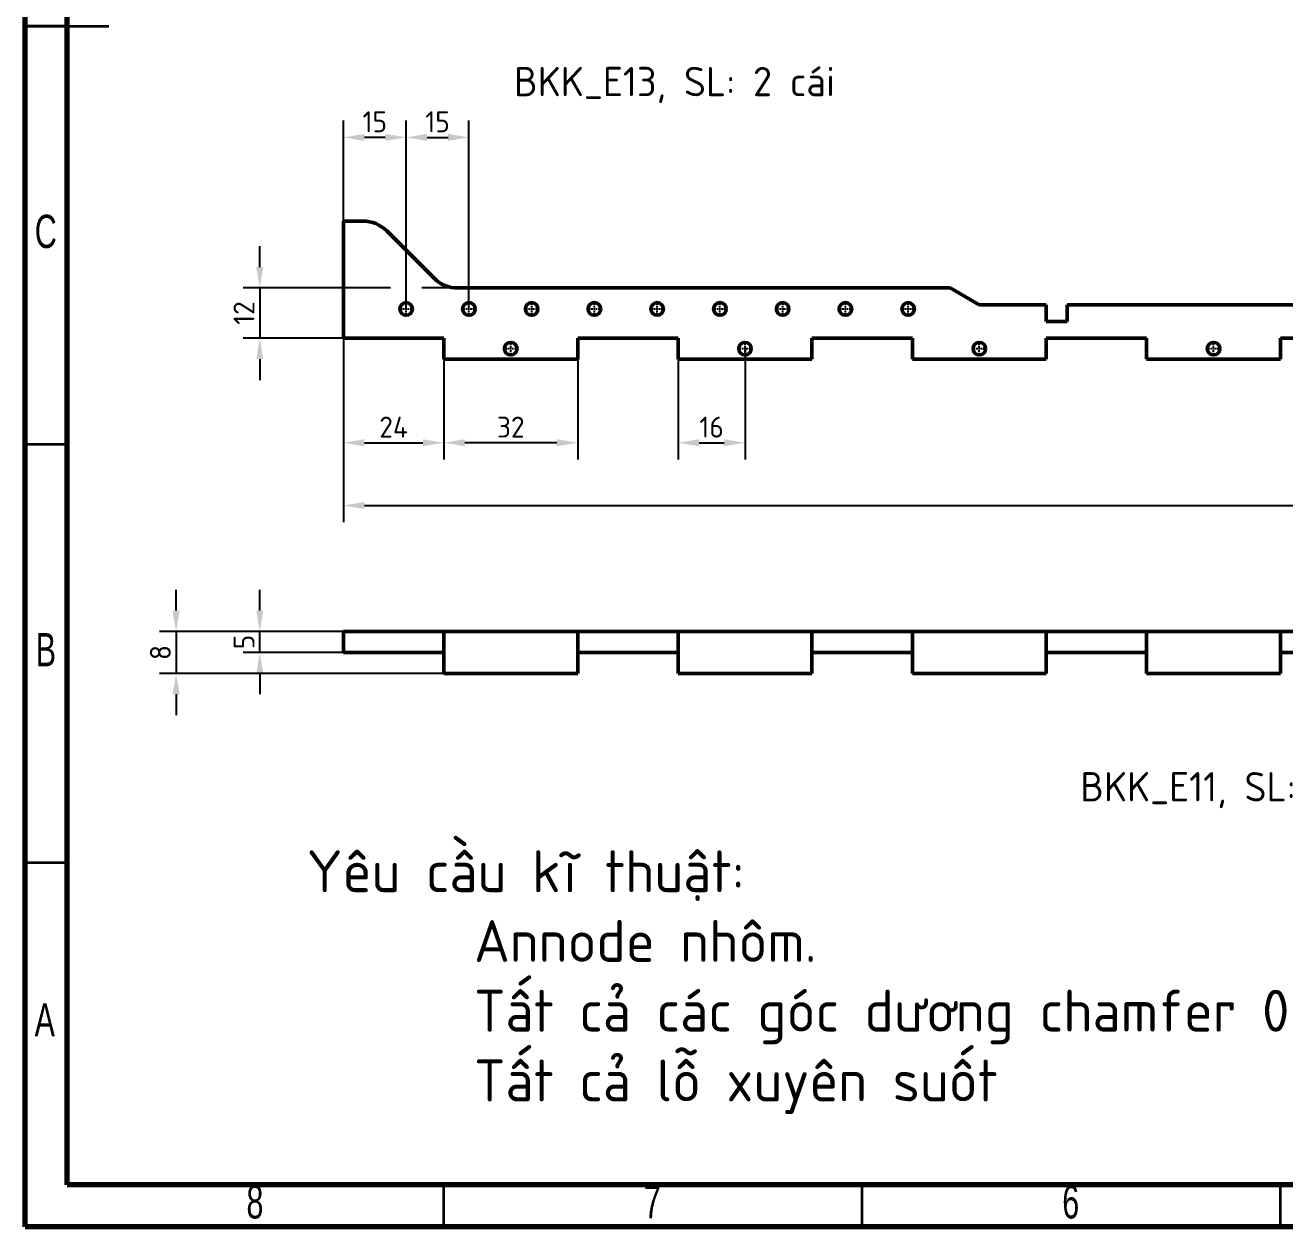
# Model space of a CAD drawing. Header units: millimetres. Extents: x -1615 to 4166, y 5 to 3174.
# Drawn here: x 2605.8 to 2756.3, y 5 to 148.6 of the extents above; entities that cross this region are included whole.
import ezdxf

# ---------------------------------------------------------------- set-up
doc = ezdxf.new("R2010")
doc.units = ezdxf.units.MM
doc.header["$LTSCALE"] = 0.25
doc.header["$PDSIZE"] = -1
doc.linetypes.add('ACAD_ISO08W100', pattern=[36, 24, -3, 6, -3])
doc.linetypes.add('CENTER2', pattern=[1.125, 0.75, -0.125, 0.125, -0.125])
doc.layers.get('0').update_dxf_attribs({"lineweight": 50})
for name, color, linetype, lineweight in [('duong tam', 2, 'ACAD_ISO08W100', 25), ('kich thuoc', 1, 'Continuous', 25), ('van ban', 7, 'Continuous', 25)]:
    doc.layers.add(name, color=color, linetype=linetype, lineweight=lineweight)
doc.styles.add('SLDTEXTSTYLE0', font='TXT', dxfattribs={"width": 0.686449})
doc.styles.get("Standard").update_dxf_attribs({"font": ''})
doc.styles.get('Standard').set_extended_font_data('TCVN 7284')
doc.dimstyles.new('Ratio 2', dxfattribs={"dimtxt": 2.5, "dimasz": 2.5, "dimexe": 2, "dimexo": 0, "dimtad": 1, "dimtoh": 1, "dimdec": 1, "dimlfac": 2, "dimzin": 9, "dimtxsty": 'Standard', "dimcen": 2.5, "dimazin": 2, "dimtfac": 1, "dimtdec": 1, "dimtmove": 0, "dimatfit": 3, "dimfxl": 1, "dimtzin": 1, "dimarcsym": 0})

# ---------------------------------------------------------------- blocks, each defined once
blk = doc.blocks.new('*D431')
at = {"layer": 'Defpoints', "color": 0, "transparency": 16777216}
for p in [(2643.8, 111.22), (2879.8, 111.22), (2879.8, 91.22)]:
    blk.add_point(p, dxfattribs=at)
at = {"layer": 'kich thuoc', "color": 0, "lineweight": -2, "transparency": 16777216}
for p, q in [((2643.8, 111.22), (2643.8, 89.22)), ((2879.8, 111.22), (2879.8, 89.22)), ((2646.3, 91.22), (2877.3, 91.22))]:
    blk.add_line(p, q, dxfattribs=at)
at = {"layer": 'kich thuoc', "color": 0, "transparency": 16777216}
for points in [[(2646.3, 91.64), (2646.3, 90.8), (2643.8, 91.22)], [(2877.3, 91.64), (2877.3, 90.8), (2879.8, 91.22)]]:
    blk.add_solid(points, dxfattribs=at)
at = {"layer": 'kich thuoc', "color": 0, "transparency": 16777216, "insert": (2761.8, 93.09), "char_height": 2.5, "attachment_point": 5}
blk.add_mtext('472', dxfattribs=at)
blk = doc.blocks.new('*D432')
at = {"layer": 'Defpoints', "color": 0, "transparency": 16777216}
for p in [(2643.8, 111.22), (2655.8, 108.72), (2655.8, 98.72)]:
    blk.add_point(p, dxfattribs=at)
at = {"layer": 'kich thuoc', "color": 0, "lineweight": -2, "transparency": 16777216}
for p, q in [((2643.8, 111.22), (2643.8, 96.72)), ((2655.8, 108.72), (2655.8, 96.72)), ((2646.3, 98.72), (2653.3, 98.72))]:
    blk.add_line(p, q, dxfattribs=at)
at = {"layer": 'kich thuoc', "color": 0, "transparency": 16777216}
for points in [[(2646.3, 99.14), (2646.3, 98.3), (2643.8, 98.72)], [(2653.3, 99.14), (2653.3, 98.3), (2655.8, 98.72)]]:
    blk.add_solid(points, dxfattribs=at)
at = {"layer": 'kich thuoc', "color": 0, "transparency": 16777216, "insert": (2649.8, 100.59), "char_height": 2.5, "attachment_point": 5}
blk.add_mtext('24', dxfattribs=at)
blk = doc.blocks.new('*D433')
at = {"layer": 'Defpoints', "color": 0, "transparency": 16777216}
for p in [(2655.8, 108.72), (2671.8, 108.72), (2655.8, 98.72)]:
    blk.add_point(p, dxfattribs=at)
at = {"layer": 'kich thuoc', "color": 0, "lineweight": -2, "transparency": 16777216}
for p, q in [((2655.8, 108.72), (2655.8, 96.72)), ((2671.8, 108.72), (2671.8, 96.72)), ((2669.3, 98.72), (2658.3, 98.72))]:
    blk.add_line(p, q, dxfattribs=at)
at = {"layer": 'kich thuoc', "color": 0, "transparency": 16777216}
for points in [[(2658.3, 99.14), (2658.3, 98.3), (2655.8, 98.72)], [(2669.3, 99.14), (2669.3, 98.3), (2671.8, 98.72)]]:
    blk.add_solid(points, dxfattribs=at)
at = {"layer": 'kich thuoc', "color": 0, "transparency": 16777216, "insert": (2663.8, 100.59), "char_height": 2.5, "attachment_point": 5}
blk.add_mtext('32', dxfattribs=at)
blk = doc.blocks.new('*U434')
at = {"layer": 'duong tam', "color": 0, "linetype": 'CENTER2', "transparency": 16777216}
for p, q in [((-0.87, 0), (-0.15, 0)), ((0, 0.15), (0, 0.87)), ((0.15, 0), (0.87, 0)), ((0, -0.87), (0, -0.15))]:
    blk.add_line(p, q, dxfattribs=at)
at = {"layer": 'duong tam', "color": 0, "linetype": 'Continuous', "transparency": 16777216}
for p, q in [((-0.075, 0), (0.075, 0)), ((0, -0.075), (0, 0.075))]:
    blk.add_line(p, q, dxfattribs=at)
blk = doc.blocks.new('*U435')
at = {"layer": 'duong tam', "color": 0, "linetype": 'CENTER2', "transparency": 16777216}
for p, q in [((-0.87, 0), (-0.15, 0)), ((0, 0.15), (0, 0.87)), ((0.15, 0), (0.87, 0)), ((0, -0.87), (0, -0.15))]:
    blk.add_line(p, q, dxfattribs=at)
at = {"layer": 'duong tam', "color": 0, "linetype": 'Continuous', "transparency": 16777216}
for p, q in [((-0.075, 0), (0.075, 0)), ((0, -0.075), (0, 0.075))]:
    blk.add_line(p, q, dxfattribs=at)
blk = doc.blocks.new('*U436')
at = {"layer": 'duong tam', "color": 0, "linetype": 'CENTER2', "transparency": 16777216}
for p, q in [((-0.87, 0), (-0.15, 0)), ((0, 0.15), (0, 0.87)), ((0.15, 0), (0.87, 0)), ((0, -0.87), (0, -0.15))]:
    blk.add_line(p, q, dxfattribs=at)
at = {"layer": 'duong tam', "color": 0, "linetype": 'Continuous', "transparency": 16777216}
for p, q in [((-0.075, 0), (0.075, 0)), ((0, -0.075), (0, 0.075))]:
    blk.add_line(p, q, dxfattribs=at)
blk = doc.blocks.new('*U437')
at = {"layer": 'duong tam', "color": 0, "linetype": 'CENTER2', "transparency": 16777216}
for p, q in [((-0.87, 0), (-0.15, 0)), ((0, 0.15), (0, 0.87)), ((0.15, 0), (0.87, 0)), ((0, -0.87), (0, -0.15))]:
    blk.add_line(p, q, dxfattribs=at)
at = {"layer": 'duong tam', "color": 0, "linetype": 'Continuous', "transparency": 16777216}
for p, q in [((-0.075, 0), (0.075, 0)), ((0, -0.075), (0, 0.075))]:
    blk.add_line(p, q, dxfattribs=at)
blk = doc.blocks.new('*U438')
at = {"layer": 'duong tam', "color": 0, "linetype": 'CENTER2', "transparency": 16777216}
for p, q in [((-0.87, 0), (-0.15, 0)), ((0, 0.15), (0, 0.87)), ((0.15, 0), (0.87, 0)), ((0, -0.87), (0, -0.15))]:
    blk.add_line(p, q, dxfattribs=at)
at = {"layer": 'duong tam', "color": 0, "linetype": 'Continuous', "transparency": 16777216}
for p, q in [((-0.075, 0), (0.075, 0)), ((0, -0.075), (0, 0.075))]:
    blk.add_line(p, q, dxfattribs=at)
blk = doc.blocks.new('*U439')
at = {"layer": 'duong tam', "color": 0, "linetype": 'CENTER2', "transparency": 16777216}
for p, q in [((-0.87, 0), (-0.15, 0)), ((0, 0.15), (0, 0.87)), ((0.15, 0), (0.87, 0)), ((0, -0.87), (0, -0.15))]:
    blk.add_line(p, q, dxfattribs=at)
at = {"layer": 'duong tam', "color": 0, "linetype": 'Continuous', "transparency": 16777216}
for p, q in [((-0.075, 0), (0.075, 0)), ((0, -0.075), (0, 0.075))]:
    blk.add_line(p, q, dxfattribs=at)
blk = doc.blocks.new('*U440')
at = {"layer": 'duong tam', "color": 0, "linetype": 'CENTER2', "transparency": 16777216}
for p, q in [((-0.87, 0), (-0.15, 0)), ((0, 0.15), (0, 0.87)), ((0.15, 0), (0.87, 0)), ((0, -0.87), (0, -0.15))]:
    blk.add_line(p, q, dxfattribs=at)
at = {"layer": 'duong tam', "color": 0, "linetype": 'Continuous', "transparency": 16777216}
for p, q in [((-0.075, 0), (0.075, 0)), ((0, -0.075), (0, 0.075))]:
    blk.add_line(p, q, dxfattribs=at)
blk = doc.blocks.new('*U441')
at = {"layer": 'duong tam', "color": 0, "linetype": 'CENTER2', "transparency": 16777216}
for p, q in [((-0.87, 0), (-0.15, 0)), ((0, 0.15), (0, 0.87)), ((0.15, 0), (0.87, 0)), ((0, -0.87), (0, -0.15))]:
    blk.add_line(p, q, dxfattribs=at)
at = {"layer": 'duong tam', "color": 0, "linetype": 'Continuous', "transparency": 16777216}
for p, q in [((-0.075, 0), (0.075, 0)), ((0, -0.075), (0, 0.075))]:
    blk.add_line(p, q, dxfattribs=at)
blk = doc.blocks.new('*U442')
at = {"layer": 'duong tam', "color": 0, "linetype": 'CENTER2', "transparency": 16777216}
for p, q in [((-0.87, 0), (-0.15, 0)), ((0, 0.15), (0, 0.87)), ((0.15, 0), (0.87, 0)), ((0, -0.87), (0, -0.15))]:
    blk.add_line(p, q, dxfattribs=at)
at = {"layer": 'duong tam', "color": 0, "linetype": 'Continuous', "transparency": 16777216}
for p, q in [((-0.075, 0), (0.075, 0)), ((0, -0.075), (0, 0.075))]:
    blk.add_line(p, q, dxfattribs=at)
blk = doc.blocks.new('*U443')
at = {"layer": 'duong tam', "color": 0, "linetype": 'CENTER2', "transparency": 16777216}
for p, q in [((-0.87, 0), (-0.15, 0)), ((0, 0.15), (0, 0.87)), ((0.15, 0), (0.87, 0)), ((0, -0.87), (0, -0.15))]:
    blk.add_line(p, q, dxfattribs=at)
at = {"layer": 'duong tam', "color": 0, "linetype": 'Continuous', "transparency": 16777216}
for p, q in [((-0.075, 0), (0.075, 0)), ((0, -0.075), (0, 0.075))]:
    blk.add_line(p, q, dxfattribs=at)
blk = doc.blocks.new('*U444')
at = {"layer": 'duong tam', "color": 0, "linetype": 'CENTER2', "transparency": 16777216}
for p, q in [((-0.87, 0), (-0.15, 0)), ((0, 0.15), (0, 0.87)), ((0.15, 0), (0.87, 0)), ((0, -0.87), (0, -0.15))]:
    blk.add_line(p, q, dxfattribs=at)
at = {"layer": 'duong tam', "color": 0, "linetype": 'Continuous', "transparency": 16777216}
for p, q in [((-0.075, 0), (0.075, 0)), ((0, -0.075), (0, 0.075))]:
    blk.add_line(p, q, dxfattribs=at)
blk = doc.blocks.new('*U445')
at = {"layer": 'duong tam', "color": 0, "linetype": 'CENTER2', "transparency": 16777216}
for p, q in [((-0.87, 0), (-0.15, 0)), ((0, 0.15), (0, 0.87)), ((0.15, 0), (0.87, 0)), ((0, -0.87), (0, -0.15))]:
    blk.add_line(p, q, dxfattribs=at)
at = {"layer": 'duong tam', "color": 0, "linetype": 'Continuous', "transparency": 16777216}
for p, q in [((-0.075, 0), (0.075, 0)), ((0, -0.075), (0, 0.075))]:
    blk.add_line(p, q, dxfattribs=at)
blk = doc.blocks.new('*U446')
at = {"layer": 'duong tam', "color": 0, "linetype": 'CENTER2', "transparency": 16777216}
for p, q in [((-0.87, 0), (-0.15, 0)), ((0, 0.15), (0, 0.87)), ((0.15, 0), (0.87, 0)), ((0, -0.87), (0, -0.15))]:
    blk.add_line(p, q, dxfattribs=at)
at = {"layer": 'duong tam', "color": 0, "linetype": 'Continuous', "transparency": 16777216}
for p, q in [((-0.075, 0), (0.075, 0)), ((0, -0.075), (0, 0.075))]:
    blk.add_line(p, q, dxfattribs=at)
blk = doc.blocks.new('*D461')
at = {"layer": 'Defpoints', "color": 0, "transparency": 16777216}
for p in [(2643.8, 76.15), (2623.8, 71.15), (2655.8, 71.15)]:
    blk.add_point(p, dxfattribs=at)
at = {"layer": 'kich thuoc', "color": 0, "lineweight": -2, "transparency": 16777216}
for p, q in [((2623.8, 78.65), (2623.8, 81.15)), ((2643.8, 76.15), (2621.8, 76.15)), ((2623.8, 76.15), (2623.8, 71.15)), ((2655.8, 71.15), (2621.8, 71.15)), ((2623.8, 68.65), (2623.8, 66.15))]:
    blk.add_line(p, q, dxfattribs=at)
at = {"layer": 'kich thuoc', "color": 0, "transparency": 16777216}
for points in [[(2623.38, 78.65), (2624.22, 78.65), (2623.8, 76.15)], [(2623.38, 68.65), (2624.22, 68.65), (2623.8, 71.15)]]:
    blk.add_solid(points, dxfattribs=at)
at = {"layer": 'kich thuoc', "color": 0, "transparency": 16777216, "insert": (2621.92, 73.65), "char_height": 2.5, "attachment_point": 5, "rotation": 90}
blk.add_mtext('8', dxfattribs=at)
blk = doc.blocks.new('*D462')
at = {"layer": 'Defpoints', "color": 0, "transparency": 16777216}
for p in [(2633.8, 76.15), (2643.8, 76.15), (2643.8, 73.65)]:
    blk.add_point(p, dxfattribs=at)
at = {"layer": 'kich thuoc', "color": 0, "lineweight": -2, "transparency": 16777216}
for p, q in [((2633.8, 78.65), (2633.8, 81.15)), ((2643.8, 76.15), (2631.8, 76.15)), ((2633.8, 73.65), (2633.8, 76.15)), ((2643.8, 73.65), (2631.8, 73.65)), ((2633.8, 71.15), (2633.8, 68.65))]:
    blk.add_line(p, q, dxfattribs=at)
at = {"layer": 'kich thuoc', "color": 0, "transparency": 16777216}
for points in [[(2633.38, 78.65), (2634.22, 78.65), (2633.8, 76.15)], [(2633.38, 71.15), (2634.22, 71.15), (2633.8, 73.65)]]:
    blk.add_solid(points, dxfattribs=at)
at = {"layer": 'kich thuoc', "color": 0, "transparency": 16777216, "insert": (2631.92, 74.9), "char_height": 2.5, "attachment_point": 5, "rotation": 90}
blk.add_mtext('5', dxfattribs=at)
blk = doc.blocks.new('*D465')
at = {"layer": 'Defpoints', "color": 0, "transparency": 16777216}
for p in [(2691.8, 109.97), (2683.8, 108.72), (2691.8, 98.72)]:
    blk.add_point(p, dxfattribs=at)
at = {"layer": 'kich thuoc', "color": 0, "lineweight": -2, "transparency": 16777216}
for p, q in [((2691.8, 109.97), (2691.8, 96.72)), ((2683.8, 108.72), (2683.8, 96.72)), ((2686.3, 98.72), (2689.3, 98.72))]:
    blk.add_line(p, q, dxfattribs=at)
at = {"layer": 'kich thuoc', "color": 0, "transparency": 16777216}
for points in [[(2686.3, 99.14), (2686.3, 98.3), (2683.8, 98.72)], [(2689.3, 99.14), (2689.3, 98.3), (2691.8, 98.72)]]:
    blk.add_solid(points, dxfattribs=at)
at = {"layer": 'kich thuoc', "color": 0, "transparency": 16777216, "insert": (2687.8, 100.59), "char_height": 2.5, "attachment_point": 5}
blk.add_mtext('16', dxfattribs=at)
blk = doc.blocks.new('*D507')
at = {"layer": 'Defpoints', "color": 0, "transparency": 16777216}
for p in [(2657.46, 117.22), (2633.8, 111.22), (2643.8, 111.22)]:
    blk.add_point(p, dxfattribs=at)
at = {"layer": 'kich thuoc', "color": 0, "lineweight": -2, "transparency": 16777216}
for p, q in [((2633.8, 119.72), (2633.8, 122.22)), ((2649.42, 117.22), (2631.8, 117.22)), ((2633.8, 117.22), (2633.8, 111.22)), ((2657.46, 117.22), (2653.17, 117.22)), ((2643.8, 111.22), (2631.8, 111.22)), ((2633.8, 108.72), (2633.8, 106.22))]:
    blk.add_line(p, q, dxfattribs=at)
at = {"layer": 'kich thuoc', "color": 0, "transparency": 16777216}
for points in [[(2633.38, 119.72), (2634.22, 119.72), (2633.8, 117.22)], [(2633.38, 108.72), (2634.22, 108.72), (2633.8, 111.22)]]:
    blk.add_solid(points, dxfattribs=at)
at = {"layer": 'kich thuoc', "color": 0, "transparency": 16777216, "insert": (2631.92, 114.22), "char_height": 2.5, "attachment_point": 5, "rotation": 90}
blk.add_mtext('12', dxfattribs=at)
blk = doc.blocks.new('*D808')
at = {"layer": 'Defpoints', "color": 0, "transparency": 16777216}
for p in [(2643.8, 135.22), (2643.8, 125.22), (2651.3, 114.72)]:
    blk.add_point(p, dxfattribs=at)
at = {"layer": 'kich thuoc', "color": 0, "lineweight": -2, "transparency": 16777216}
for p, q in [((2643.8, 125.22), (2643.8, 137.22)), ((2651.3, 114.72), (2651.3, 137.22)), ((2648.8, 135.22), (2646.3, 135.22))]:
    blk.add_line(p, q, dxfattribs=at)
at = {"layer": 'kich thuoc', "color": 0, "transparency": 16777216}
for points in [[(2646.3, 135.64), (2646.3, 134.8), (2643.8, 135.22)], [(2648.8, 135.64), (2648.8, 134.8), (2651.3, 135.22)]]:
    blk.add_solid(points, dxfattribs=at)
at = {"layer": 'kich thuoc', "color": 0, "transparency": 16777216, "insert": (2647.55, 137.09), "char_height": 2.5, "attachment_point": 5}
blk.add_mtext('15', dxfattribs=at)
blk = doc.blocks.new('*D809')
at = {"layer": 'Defpoints', "color": 0, "transparency": 16777216}
for p in [(2658.8, 135.22), (2651.3, 114.72), (2658.8, 114.72)]:
    blk.add_point(p, dxfattribs=at)
at = {"layer": 'kich thuoc', "color": 0, "lineweight": -2, "transparency": 16777216}
for p, q in [((2651.3, 114.72), (2651.3, 137.22)), ((2658.8, 114.72), (2658.8, 137.22)), ((2653.8, 135.22), (2656.3, 135.22))]:
    blk.add_line(p, q, dxfattribs=at)
at = {"layer": 'kich thuoc', "color": 0, "transparency": 16777216}
for points in [[(2653.8, 135.64), (2653.8, 134.8), (2651.3, 135.22)], [(2656.3, 135.64), (2656.3, 134.8), (2658.8, 135.22)]]:
    blk.add_solid(points, dxfattribs=at)
at = {"layer": 'kich thuoc', "color": 0, "transparency": 16777216, "insert": (2655.05, 137.09), "char_height": 2.5, "attachment_point": 5}
blk.add_mtext('15', dxfattribs=at)

msp = doc.modelspace()

# ---------------------------------------------------------------- linework, layer by layer
at = {"color": 7, "linetype": 'Continuous', "lineweight": 70}
for p, q in [((2605.766, 5.001), (2605.766, 292.001)), ((2610.766, 10.001), (2610.766, 287.001)), ((3000.766, 10.001), (2610.766, 10.001)), ((3005.766, 5.001), (2605.766, 5.001))]:
    msp.add_line(p, q, dxfattribs=at)
at = {"color": 7, "linetype": 'Continuous', "lineweight": 35}
for p, q in [((2605.766, 148.501), (2615.766, 148.501)), ((2610.766, 148.501), (2605.766, 148.501)), ((2610.766, 98.501), (2605.766, 98.501)), ((2610.766, 48.501), (2605.766, 48.501)), ((2655.766, 10.001), (2655.766, 5.001)), ((2705.766, 10.001), (2705.766, 5.001)), ((2755.766, 10.001), (2755.766, 5.001))]:
    msp.add_line(p, q, dxfattribs=at)
for p, q in [((2643.799, 125.219), (2643.799, 111.219)), ((2646.142, 125.219), (2643.799, 125.219)), ((2654.627, 118.39), (2648.97, 124.047)), ((2716.334, 117.219), (2657.455, 117.219)), ((2719.799, 115.219), (2716.334, 117.219)), ((2727.799, 115.219), (2719.799, 115.219)), ((2727.799, 115.219), (2727.799, 113.219)), ((2730.299, 113.219), (2730.299, 115.219)), ((2793.299, 115.219), (2730.299, 115.219)), ((2727.799, 113.219), (2730.299, 113.219)), ((2643.799, 111.219), (2655.799, 111.219)), ((2655.799, 111.219), (2655.799, 108.719)), ((2671.799, 111.219), (2683.799, 111.219)), ((2671.799, 108.719), (2671.799, 111.219)), ((2683.799, 111.219), (2683.799, 108.719)), ((2699.799, 111.219), (2711.799, 111.219)), ((2699.799, 108.719), (2699.799, 111.219)), ((2711.799, 111.219), (2711.799, 108.719)), ((2727.799, 111.219), (2739.799, 111.219)), ((2727.799, 108.719), (2727.799, 111.219)), ((2739.799, 111.219), (2739.799, 108.719)), ((2755.799, 111.219), (2767.799, 111.219)), ((2755.799, 108.719), (2755.799, 111.219)), ((2655.799, 108.719), (2671.799, 108.719)), ((2683.799, 108.719), (2699.799, 108.719)), ((2711.799, 108.719), (2727.799, 108.719)), ((2739.799, 108.719), (2755.799, 108.719)), ((2643.799, 76.15), (2643.799, 73.65)), ((2643.799, 76.15), (2655.799, 76.15)), ((2655.799, 71.15), (2655.799, 76.15)), ((2655.799, 76.15), (2671.799, 76.15)), ((2671.799, 71.15), (2671.799, 76.15)), ((2671.799, 76.15), (2683.799, 76.15)), ((2683.799, 71.15), (2683.799, 76.15)), ((2683.799, 76.15), (2699.799, 76.15)), ((2699.799, 71.15), (2699.799, 76.15)), ((2699.799, 76.15), (2711.799, 76.15)), ((2711.799, 76.15), (2727.799, 76.15)), ((2711.799, 71.15), (2711.799, 76.15)), ((2727.799, 71.15), (2727.799, 76.15)), ((2727.799, 76.15), (2739.799, 76.15)), ((2739.799, 76.15), (2755.799, 76.15)), ((2739.799, 71.15), (2739.799, 76.15)), ((2755.799, 71.15), (2755.799, 76.15)), ((2755.799, 76.15), (2767.799, 76.15)), ((2643.799, 73.65), (2655.799, 73.65)), ((2671.799, 73.65), (2683.799, 73.65)), ((2699.799, 73.65), (2711.799, 73.65)), ((2727.799, 73.65), (2739.799, 73.65)), ((2755.799, 73.65), (2767.799, 73.65)), ((2655.799, 71.15), (2671.799, 71.15)), ((2683.799, 71.15), (2699.799, 71.15)), ((2711.799, 71.15), (2727.799, 71.15)), ((2739.799, 71.15), (2755.799, 71.15))]:
    msp.add_line(p, q)
for centre in [(2651.299, 114.719), (2658.799, 114.719), (2666.299, 114.719), (2673.799, 114.719), (2681.299, 114.719), (2688.799, 114.719), (2696.299, 114.719), (2703.799, 114.719), (2711.299, 114.719), (2663.799, 109.969), (2691.799, 109.969), (2719.799, 109.969), (2747.799, 109.969)]:
    msp.add_circle(centre, 0.75)
for centre, start, end in [((2646.142, 121.219), 45, 90), ((2657.455, 121.219), 225, 270)]:
    msp.add_arc(centre, 4, start, end)

# ---------------------------------------------------------------- block references
at = {"layer": 'duong tam', "linetype": 'CENTER2'}
for name, p in [('*U434', (2651.299, 114.719)), ('*U435', (2658.799, 114.719)), ('*U437', (2666.299, 114.719)), ('*U438', (2673.799, 114.719)), ('*U439', (2681.299, 114.719)), ('*U441', (2688.799, 114.719)), ('*U442', (2696.299, 114.719)), ('*U443', (2703.799, 114.719)), ('*U444', (2711.299, 114.719)), ('*U436', (2663.799, 109.969)), ('*U440', (2691.799, 109.969)), ('*U445', (2719.799, 109.969)), ('*U446', (2747.799, 109.969))]:
    msp.add_blockref(name, p, dxfattribs=at)

# ---------------------------------------------------------------- texts
at = {"color": 7, "linetype": 'Continuous', "lineweight": 0, "char_height": 3.969, "attachment_point": 2, "style": 'SLDTEXTSTYLE0'}
for s, insert in [('C', (2608.225, 125.969)), ('B', (2608.237, 75.969)), ('A', (2608.106, 31.719)), ('8', (2633.226, 9.969)), ('7', (2680.726, 9.969)), ('6', (2730.726, 9.969))]:
    msp.add_mtext(s, dxfattribs=dict(at, insert=insert))
at = {"layer": 'van ban', "attachment_point": 1}
for s, width, insert, char_height in [('BKK_E13, SL: 2 cái', 48.25487, (2664.181, 143.643), 3.5), ('BKK_E11, SL: 1 Cái', 68.15545, (2731.854, 59.352), 3.5), ('Yêu cầu kĩ thuật:\\P^IAnnode nhôm.\\P^ITất cả các góc dương chamfer 0.5mm.\\P^ITất cả lỗ xuyên suốt^I', 154.33451, (2639.408, 50.001), 5)]:
    msp.add_mtext_dynamic_manual_height_columns(s, width=width, gutter_width=17.5, heights=[0], dxfattribs=dict(at, insert=insert, char_height=char_height))

# ---------------------------------------------------------------- dimensions: what is measured, and where the dimension line sits
at = {"layer": 'kich thuoc'}
for base, p1, p2, picture, middle in [((2643.799, 135.219), (2651.299, 114.719), (2643.799, 125.219), '*D808', (2647.549, 137.094)), ((2658.799, 135.219), (2651.299, 114.719), (2658.799, 114.719), '*D809', (2655.049, 137.094)), ((2879.799, 91.219), (2643.799, 111.219), (2879.799, 111.219), '*D431', (2761.799, 93.094)), ((2655.799, 98.719), (2643.799, 111.219), (2655.799, 108.719), '*D432', (2649.799, 100.594)), ((2691.799, 98.719), (2683.799, 108.719), (2691.799, 109.969), '*D465', (2687.799, 100.594)), ((2655.799, 98.719), (2671.799, 108.719), (2655.799, 108.719), '*D433', (2663.799, 100.594))]:
    dim = msp.add_linear_dim(base=base, p1=p1, p2=p2, dimstyle='Ratio 2', dxfattribs=at)
    dim.commit()
    dim.dimension.update_dxf_attribs({"geometry": picture, "text_midpoint": middle})
for base, p1, p2, picture, middle in [((2633.799, 111.219), (2657.455, 117.219), (2643.799, 111.219), '*D507', (2631.924, 114.219)), ((2633.799, 76.15), (2643.799, 73.65), (2643.799, 76.15), '*D462', (2631.924, 74.9))]:
    dim = msp.add_linear_dim(base=base, p1=p1, p2=p2, angle=90, dimstyle='Ratio 2', dxfattribs=at)
    dim.commit()
    dim.dimension.update_dxf_attribs({"geometry": picture, "text_midpoint": middle})
dim = msp.add_linear_dim(base=(2623.799, 71.15), p1=(2643.799, 76.15), p2=(2655.799, 71.15), angle=90, text='8', dimstyle='Ratio 2', dxfattribs=at)
dim.commit()
dim.dimension.update_dxf_attribs({"geometry": '*D461', "text_midpoint": (2621.924, 73.65)})

doc.saveas('drawing.dxf')
